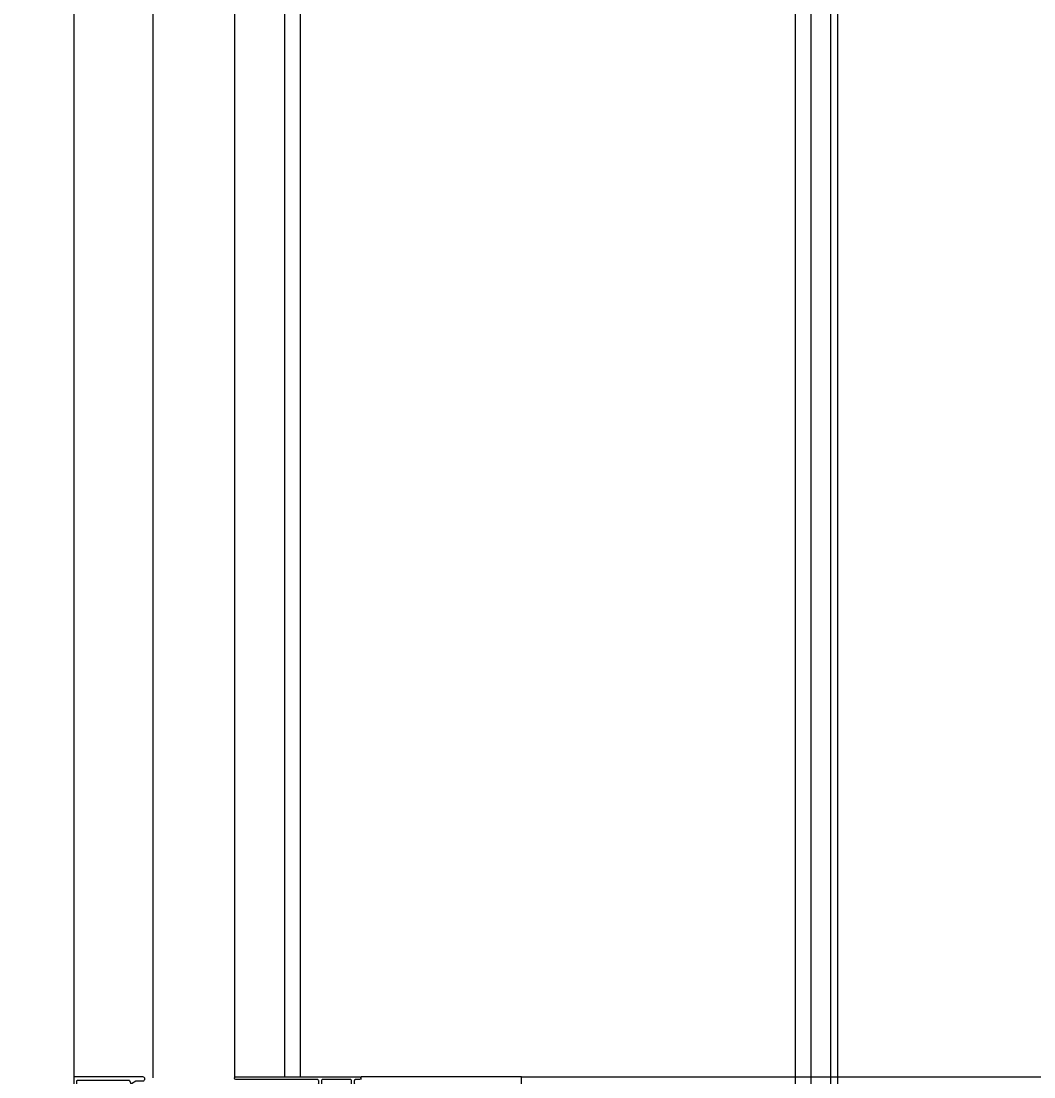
# Model space of a CAD drawing. Extents: x -280168 to 205214, y -148835 to -64913.
# Drawn here: x 51538.2 to 51922.7, y -72271 to -71870.3 of the extents above; entities that cross this region are included whole.
import ezdxf

# ---------------------------------------------------------------- set-up
doc = ezdxf.new("R2010")
doc.units = 0
doc.header["$LTSCALE"] = 1000
doc.header["$MEASUREMENT"] = 0
doc.linetypes.add('DASHED', pattern=[19.05, 12.7, -6.35])
for name, color, linetype, lineweight in [('ALP1_alum.panel', 150, 'Continuous', 20), ('STE2_hidden', 64, 'DASHED', 13), ('XC1_alum.extrusion', 3, 'Continuous', 20), ('XC2_hidden', 70, 'DASHED', 13)]:
    doc.layers.add(name, color=color, linetype=linetype, lineweight=lineweight)
doc.layers.add('尺寸层', color=7, linetype='Continuous')
doc.styles.add('QHMY', font='STXIHEI_0.TTF', dxfattribs={"width": 0.75})
doc.dimstyles.new('DIM-50', dxfattribs={"dimscale": 50, "dimtxt": 3, "dimasz": 1, "dimexe": 1, "dimexo": 1, "dimgap": 1, "dimtad": 1, "dimdec": 0, "dimzin": 0, "dimdsep": 46, "dimtxsty": 'QHMY', "dimblk": 'ARCHTICK', "dimcen": 0.09, "dimclrd": 1, "dimclre": 1, "dimclrt": 2, "dimazin": 2, "dimtfac": 1, "dimtdec": 0, "dimtix": 1, "dimtmove": 2, "dimatfit": 3, "dimfxl": 0, "dimtolj": 1, "dimtzin": 0, "dimarcsym": 0})

# ---------------------------------------------------------------- blocks, each defined once
blk = doc.blocks.new('_ArchTick')
at = {"color": 0, "linetype": 'ByBlock', "const_width": 0.4}
blk.add_lwpolyline([(-0.5, -0.5), (0.5, 0.5)], dxfattribs=at)
blk = doc.blocks.new('*D396')
at = {"layer": 'Defpoints', "color": 0, "transparency": 16777216}
for p in [(51848.2, -70893.22), (51848.2, -71611.56), (52198.39, -72271.03)]:
    blk.add_point(p, dxfattribs=at)
at = {"layer": '尺寸层', "color": 1, "lineweight": -2, "transparency": 16777216}
for p, q in [((51848.2, -71293.22), (51848.2, -70843.22)), ((52198.39, -71293.22), (52198.39, -70843.22)), ((52198.39, -70893.22), (51848.2, -70893.22))]:
    blk.add_line(p, q, dxfattribs=at)
at = {"layer": '尺寸层', "color": 1, "lineweight": -2, "transparency": 16777216, "xscale": 50, "yscale": 50, "zscale": 50, "rotation": 180}
blk.add_blockref('_ArchTick', (51848.2, -70893.22), dxfattribs=at)
at = {"layer": '尺寸层', "color": 1, "lineweight": -2, "transparency": 16777216, "xscale": 50, "yscale": 50, "zscale": 50}
blk.add_blockref('_ArchTick', (52198.39, -70893.22), dxfattribs=at)
at = {"layer": '尺寸层', "color": 2, "transparency": 16777216, "insert": (52023.29, -70766.41), "char_height": 150, "attachment_point": 5, "style": 'QHMY'}
blk.add_mtext('\\A1;350', dxfattribs=at)
blk = doc.blocks.new('*D397')
at = {"layer": 'Defpoints', "color": 0, "transparency": 16777216}
for p in [(51588.2, -70893.22), (51848.2, -71611.56), (51588.2, -72332.03)]:
    blk.add_point(p, dxfattribs=at)
at = {"layer": '尺寸层', "color": 1, "lineweight": -2, "transparency": 16777216}
for p, q in [((51588.2, -71293.22), (51588.2, -70843.22)), ((51848.2, -71293.22), (51848.2, -70843.22)), ((51588.2, -70893.22), (51538.2, -70893.22)), ((51848.2, -70893.22), (51588.2, -70893.22)), ((51848.2, -70893.22), (51898.2, -70893.22))]:
    blk.add_line(p, q, dxfattribs=at)
at = {"layer": '尺寸层', "color": 1, "lineweight": -2, "transparency": 16777216, "xscale": 50, "yscale": 50, "zscale": 50}
blk.add_blockref('_ArchTick', (51588.2, -70893.22), dxfattribs=at)
at = {"layer": '尺寸层', "color": 1, "lineweight": -2, "transparency": 16777216, "xscale": 50, "yscale": 50, "zscale": 50, "rotation": 180}
blk.add_blockref('_ArchTick', (51848.2, -70893.22), dxfattribs=at)
at = {"layer": '尺寸层', "color": 2, "transparency": 16777216, "insert": (51718.2, -70766.41), "char_height": 150, "attachment_point": 5, "style": 'QHMY'}
blk.add_mtext('\\A1;260', dxfattribs=at)

msp = doc.modelspace()

# ---------------------------------------------------------------- linework, layer by layer
at = {"layer": 'ALP1_alum.panel'}
msp.add_lwpolyline([(51728.2, -72271.03), (52198.39, -72271.03), (52198.39, -72448.89), (52138.2, -72448.89)], dxfattribs=at)
at = {"layer": 'STE2_hidden'}
for p, q in [((51638.2, -71691.03), (51638.2, -72271.03)), ((51644.2, -71691.03), (51644.2, -72271.03)), ((51832.2, -82211.03), (51832.2, -71691.03)), ((51838.2, -82211.03), (51838.2, -71691.03))]:
    msp.add_line(p, q, dxfattribs=at)
at = {"layer": 'XC1_alum.extrusion', "color": 76}
for p, q in [((51558.2, -71690.73), (51558.2, -81571.33)), ((51588.2, -71690.73), (51588.2, -72271.33))]:
    msp.add_line(p, q, dxfattribs=at)
at = {"layer": 'XC1_alum.extrusion'}
for p, q in [((51619.2, -71691.03), (51619.2, -72271.03)), ((51848.2, -71691.03), (51848.2, -77821.03))]:
    msp.add_line(p, q, dxfattribs=at)
msp.add_lwpolyline([(51559.4, -72349.53), (51559.4, -72272.53, -0.414214), (51559.7, -72272.23), (51579.11, -72272.23, -0.315299), (51579.39, -72272.43), (51579.72, -72273.33, 0.466308), (51580.15, -72273.49), (51581.74, -72272.57, -0.131652), (51581.89, -72272.53), (51584.45, -72272.53, 1), (51584.45, -72271.03), (51558.5, -72271.03, 0.414214), (51558.2, -72271.33), (51558.2, -72350.73, 0.414214), (51558.5, -72351.03), (51584.45, -72351.03, 1), (51584.45, -72349.53), (51581.89, -72349.53, -0.131652), (51581.74, -72349.49), (51580.15, -72348.57, 0.466308), (51579.72, -72348.73), (51579.39, -72349.63, -0.315299), (51579.11, -72349.83), (51559.7, -72349.83, -0.414214)], format="xyb", close=True, dxfattribs=at)
at = {"layer": 'XC1_alum.extrusion', "color": 191}
msp.add_lwpolyline([(51652.2, -72275.03, -0.873272), (51651.22, -72275.16), (51650.91, -72274.05, -0.495756), (51651.2, -72273.67), (51651.2, -72272.53, 0.414214), (51650.7, -72272.03), (51619.7, -72272.03, -1), (51619.7, -72271.03), (51666.7, -72271.03, -1), (51666.7, -72272.03), (51665.2, -72272.03, 0.414214), (51664.7, -72272.53), (51664.7, -72273.67, -0.495756), (51664.99, -72274.05), (51664.68, -72275.16, -0.873272), (51663.7, -72275.03), (51663.7, -72272.53, 0.414214), (51663.2, -72272.03), (51652.7, -72272.03, 0.414214), (51652.2, -72272.53)], format="xyb", close=True, dxfattribs=at)
at = {"layer": 'XC1_alum.extrusion'}
msp.add_lwpolyline([(51728.2, -72351.03), (51728.2, -72271.03), (51667.2, -72271.03), (51667.2, -72272.03)], dxfattribs=at)
at = {"layer": 'XC2_hidden'}
msp.add_line((51845.7, -77821.03), (51845.7, -71691.03), dxfattribs=at)

# ---------------------------------------------------------------- dimensions: what is measured, and where the dimension line sits
at = {"layer": '尺寸层'}
for base, p1, p2, picture, middle in [((51588.2, -70893.22), (51848.2, -71611.56), (51588.2, -72332.03), '*D397', (51718.2, -70766.41)), ((51848.2, -70893.22), (52198.39, -72271.03), (51848.2, -71611.56), '*D396', (52023.29, -70766.41))]:
    dim = msp.add_linear_dim(base=base, p1=p1, p2=p2, angle=180, dimstyle='DIM-50', override={"dimfxl": 8}, dxfattribs=at)
    dim.commit()
    dim.dimension.update_dxf_attribs({"geometry": picture, "text_midpoint": middle})

doc.saveas('drawing.dxf')
